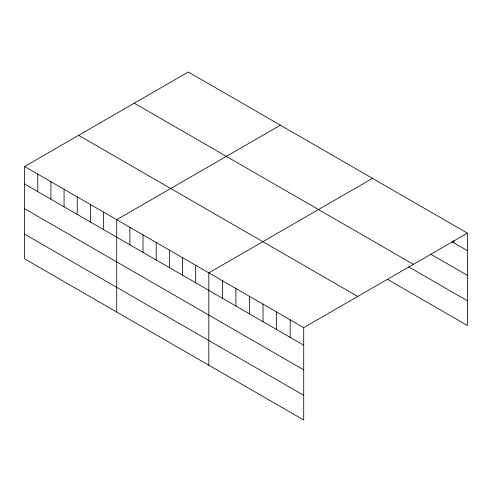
<?xml version="1.0" encoding="UTF-8"?>
<svg xmlns="http://www.w3.org/2000/svg" width="492" height="492" viewBox="0 0 492 492"><rect width="100%" height="100%" fill="white"/><g stroke="black" fill="none" stroke-linecap="round" stroke-linejoin="round"><path stroke-width="0.74" d="M24.6 166.511L303.712 327.654L303.712 419.996L24.6 258.847L24.6 166.511L188.288 72.004L467.4 233.153L467.4 325.489L387.352 279.272M280.397 125.183L116.709 219.684L116.709 312.026M372.499 178.362L208.817 272.863L208.817 365.205M303.712 327.654L467.4 233.153M451.908 241.713L467.4 250.662M430.605 254.112L467.4 275.354M134.273 103.191L413.385 264.339M408.655 266.879L467.4 300.797M78.615 135.325L357.727 296.467M24.6 184.02L303.712 345.163M24.6 208.713L303.712 369.855M24.6 234.155L303.712 395.297M453.845 240.551L453.845 242.833M290.157 319.825L290.157 337.334M276.602 312.002L276.602 329.511M263.042 304.173L263.042 321.682M249.487 296.344L249.487 313.853M235.926 288.521L235.926 306.03M222.372 280.692L222.372 298.201M195.656 265.268L195.656 282.777M182.501 257.673L182.501 275.182M169.34 250.071L169.34 267.58M156.179 242.476L156.179 259.985M143.024 234.881L143.024 252.39M129.863 227.286L129.863 244.795M103.548 212.089L103.548 229.598M90.393 204.494L90.393 222.003M77.232 196.898L77.232 214.407M64.077 189.297L64.077 206.806M50.916 181.702L50.916 199.211M37.761 174.107L37.761 191.616"/></g></svg>
